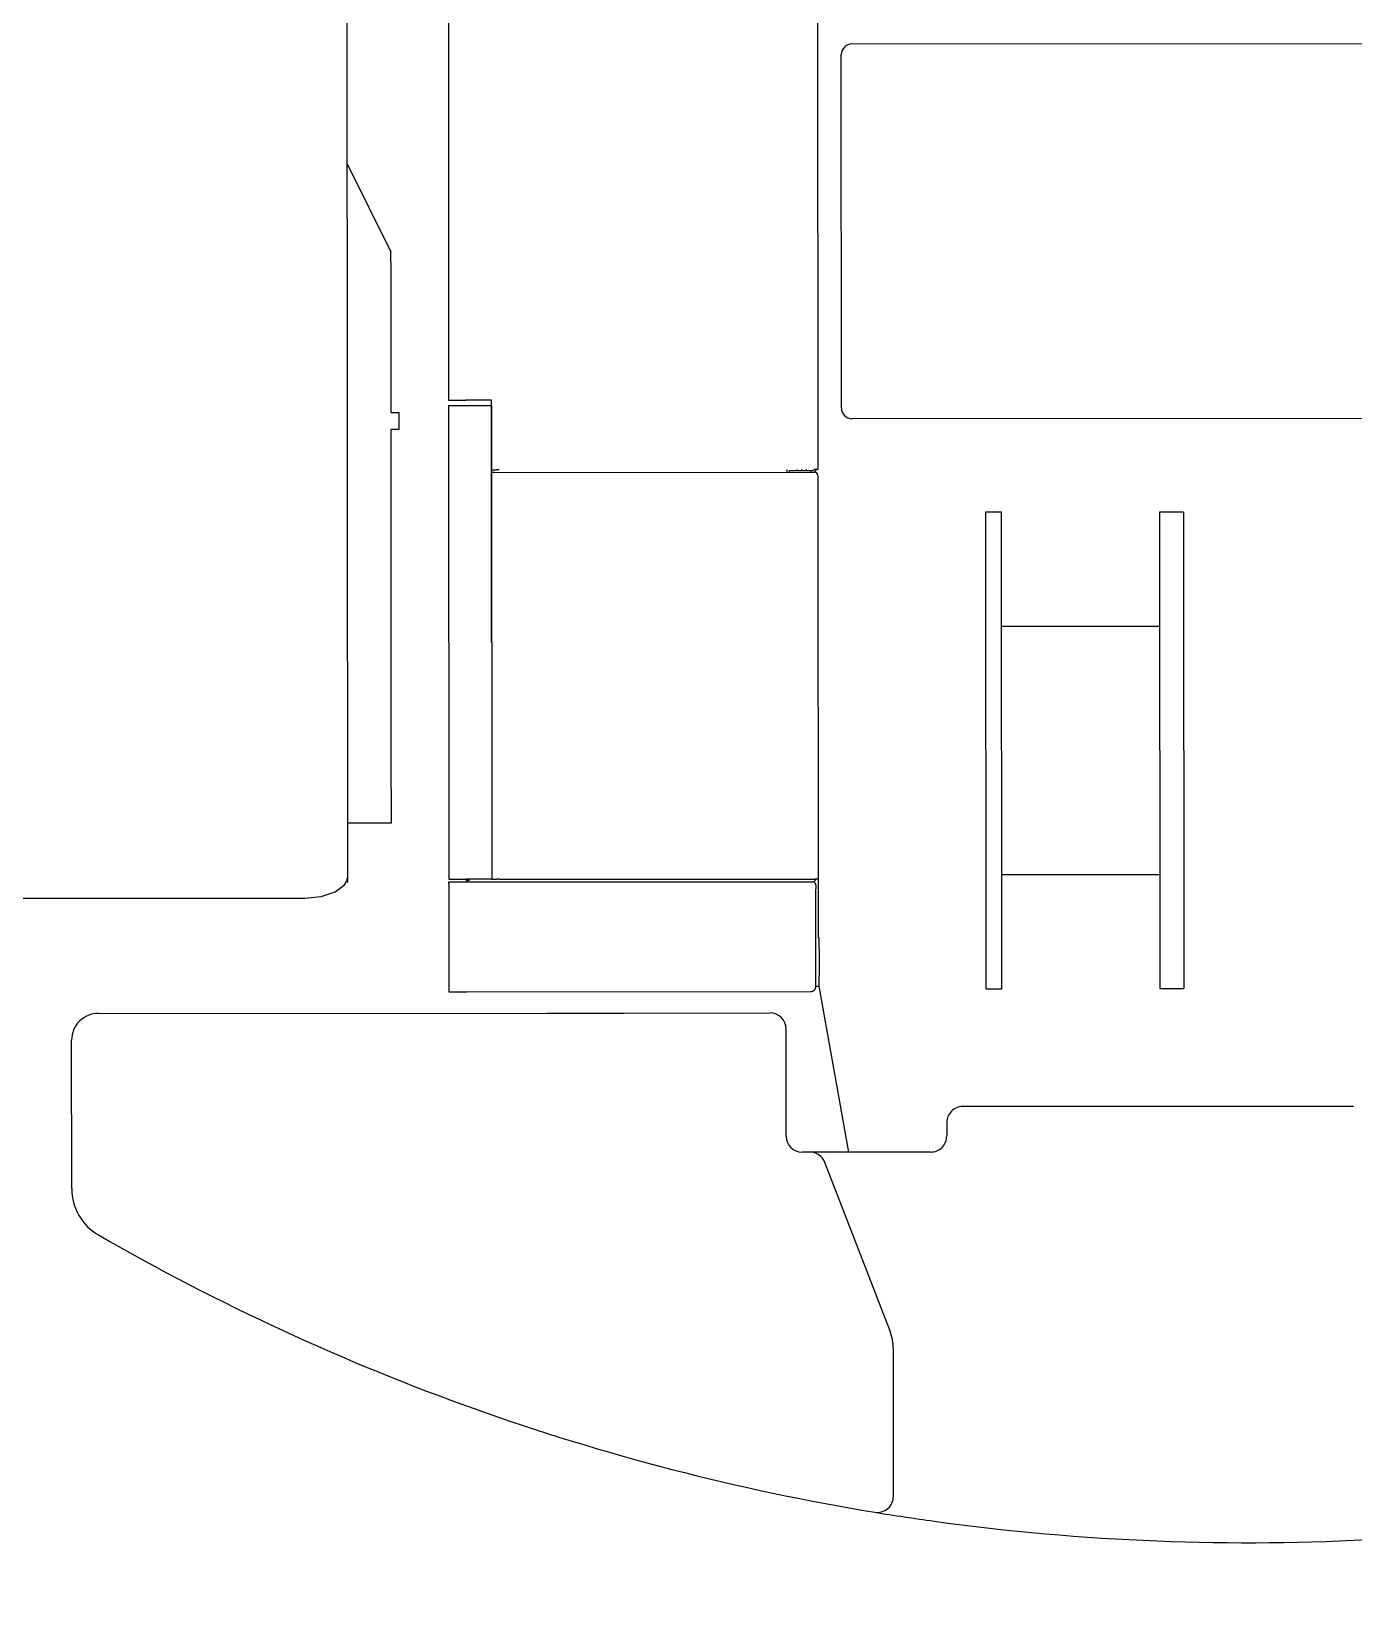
# Model space of a CAD drawing. Header units: millimetres. Extents: x -2078669 to -1085629, y -5987148 to 310365.
# Drawn here: x -1678070 to -1675600, y -658281 to -655336 of the extents above; entities that cross this region are included whole.
import ezdxf

# ---------------------------------------------------------------- set-up
doc = ezdxf.new("R2010")
doc.units = ezdxf.units.MM
doc.header["$LTSCALE"] = 500
doc.layers.add('D-BYP-STR8', color=5, linetype='Continuous', lineweight=25)
doc.layers.add('D-BYP-STRB', color=5, linetype='Continuous', lineweight=25)

msp = doc.modelspace()

# ---------------------------------------------------------------- linework, layer by layer
at = {"layer": 'D-BYP-STR8'}
msp.add_circle((-1675490.1, -653805.4), 16000, dxfattribs=at)
at = {"layer": 'D-BYP-STRB', "linetype": 'Continuous'}
for p, q in [((-1677479.2, -656925.2), (-1677482.7, -650711.4)), ((-1677291.2, -655139.3), (-1677290.7, -656024.3)), ((-1676601.2, -655140.3), (-1676600.7, -656153.9)), ((-1676537.1, -655358.9), (-1675395.1, -655358.3)), ((-1676556.7, -656038.9), (-1676557.1, -655378.9)), ((-1677480, -655582.6), (-1677398.9, -655747.4)), ((-1677398.9, -655766.4), (-1677398.9, -655747.4)), ((-1677398.9, -655766.4), (-1677398.9, -655770.9)), ((-1677398.9, -655770.9), (-1677398.7, -656034)), ((-1677398.7, -656034), (-1677398.7, -656046.7)), ((-1677398.7, -656047.4), (-1677383.7, -656047.4)), ((-1677383.7, -656047.4), (-1677383.7, -656079.4)), ((-1677290.7, -656024.3), (-1677258.4, -656024.3)), ((-1677290.7, -656034.3), (-1677210.7, -656034.3)), ((-1677290.7, -656034.3), (-1677290.2, -656919.3)), ((-1677210.7, -656024.3), (-1677258.4, -656024.3)), ((-1677210.5, -656476.8), (-1677210.7, -656024.3)), ((-1677210.7, -656034.3), (-1677210.2, -656919.3)), ((-1675394.7, -656058.3), (-1676536.7, -656058.9)), ((-1677398.7, -656079.4), (-1677398.7, -656082.2)), ((-1677383.7, -656079.4), (-1677398.7, -656079.4)), ((-1677398.7, -656082.2), (-1677398.7, -656106.3)), ((-1677398.7, -656106.3), (-1677398.4, -656630.9)), ((-1677210.7, -656154.3), (-1677201, -656154.3)), ((-1677205.6, -656159.3), (-1677210.7, -656159.3)), ((-1677205.6, -656159.3), (-1676607.1, -656158.9)), ((-1677196.5, -656154.3), (-1677201, -656154.3)), ((-1676658.9, -656154), (-1676658.9, -656159)), ((-1676653.9, -656155.8), (-1676613.9, -656155.7)), ((-1676653.9, -656159), (-1676653.9, -656155.8)), ((-1676639.2, -656155.8), (-1676639.2, -656154)), ((-1676630.7, -656155.8), (-1676630.7, -656154)), ((-1676622.2, -656155.7), (-1676622.2, -656153.9)), ((-1676613.9, -656155.7), (-1676610.3, -656155.7)), ((-1676613.9, -656155.7), (-1676613.9, -656158.9)), ((-1676600.7, -656153.9), (-1676607.1, -656153.9)), ((-1676601.5, -656162.1), (-1676601.5, -656162.1)), ((-1676600.7, -656165.3), (-1676600.2, -657028.9)), ((-1676257.6, -656233.7), (-1676287.6, -656233.8)), ((-1676287.6, -656233.8), (-1676287.1, -657123.8)), ((-1676257.1, -657123.7), (-1676257.6, -656233.7)), ((-1675962.6, -656233.6), (-1675962.1, -657123.5)), ((-1675917.6, -656233.6), (-1675962.6, -656233.6)), ((-1675917.6, -656233.6), (-1675917.1, -657123.5)), ((-1675962.5, -656446.8), (-1676257.5, -656446.9)), ((-1677398.4, -656630.9), (-1677398.4, -656685.3)), ((-1677398.4, -656685.3), (-1677398.3, -656814.2)), ((-1677398.3, -656814.2), (-1677479.3, -656814.2)), ((-1677502.7, -656942.7), (-1677485.3, -656929.7)), ((-1677485.3, -656929.7), (-1677480.8, -656922.2)), ((-1677480.8, -656922.2), (-1677479.2, -656914.4)), ((-1677479.2, -656919.7), (-1677479.2, -656919.6)), ((-1677479.2, -656919.8), (-1677479.2, -656919.7)), ((-1677479.2, -656919.9), (-1677479.2, -656919.8)), ((-1677479.2, -656920.1), (-1677479.2, -656919.9)), ((-1677479.2, -656920.2), (-1677479.2, -656920.1)), ((-1677479.2, -656920.4), (-1677479.2, -656920.2)), ((-1677479.2, -656920.6), (-1677479.2, -656920.4)), ((-1677479.2, -656920.8), (-1677479.2, -656920.6)), ((-1677479.2, -656920.9), (-1677479.2, -656920.8)), ((-1677479.2, -656921.1), (-1677479.2, -656920.9)), ((-1677479.2, -656921.3), (-1677479.2, -656921.1)), ((-1677479.2, -656921.4), (-1677479.2, -656921.3)), ((-1677479.2, -656921.6), (-1677479.2, -656921.4)), ((-1677479.2, -656921.7), (-1677479.2, -656921.6)), ((-1677479.2, -656921.8), (-1677479.2, -656921.7)), ((-1677479.2, -656921.9), (-1677479.2, -656921.8)), ((-1677479.2, -656922.8), (-1677479.2, -656922.7)), ((-1677479.2, -656923), (-1677479.2, -656922.8)), ((-1677479.2, -656922.9), (-1677479.2, -656922.8)), ((-1677479.2, -656923), (-1677479.2, -656922.9)), ((-1677479.2, -656923.1), (-1677479.2, -656923)), ((-1677479.2, -656923.2), (-1677479.2, -656923)), ((-1677479.2, -656923.2), (-1677479.2, -656923.1)), ((-1677479.2, -656923.4), (-1677479.2, -656923.2)), ((-1677479.2, -656923.3), (-1677479.2, -656923.2)), ((-1677479.2, -656923.5), (-1677479.2, -656923.3)), ((-1677479.2, -656923.6), (-1677479.2, -656923.4)), ((-1677479.2, -656923.6), (-1677479.2, -656923.5)), ((-1677479.2, -656923.7), (-1677479.2, -656923.6)), ((-1677479.2, -656923.8), (-1677479.2, -656923.6)), ((-1677479.2, -656923.9), (-1677479.2, -656923.7)), ((-1677479.2, -656924), (-1677479.2, -656923.8)), ((-1677479.2, -656924.1), (-1677479.2, -656923.9)), ((-1677479.2, -656924.2), (-1677479.2, -656924)), ((-1677479.2, -656924.3), (-1677479.2, -656924.1)), ((-1677479.2, -656924.3), (-1677479.2, -656924.2)), ((-1677479.2, -656924.4), (-1677479.2, -656924.3)), ((-1677479.2, -656924.5), (-1677479.2, -656924.3)), ((-1677479.2, -656924.6), (-1677479.2, -656924.4)), ((-1677479.2, -656924.7), (-1677479.2, -656924.5)), ((-1677479.2, -656924.7), (-1677479.2, -656924.6)), ((-1677479.2, -656924.9), (-1677479.2, -656924.7)), ((-1677479.2, -656924.8), (-1677479.2, -656924.7)), ((-1677479.2, -656924.9), (-1677479.2, -656924.8)), ((-1677479.2, -656925), (-1677479.2, -656924.9)), ((-1677479.2, -656925.1), (-1677479.2, -656924.9)), ((-1677479.2, -656925.1), (-1677479.2, -656925)), ((-1677479.2, -656925.2), (-1677479.2, -656925.1)), ((-1677290.2, -656919.3), (-1677257.9, -656919.3)), ((-1677290.2, -656927.5), (-1677290.2, -656924.3)), ((-1677290.2, -656924.3), (-1677257, -656924.3)), ((-1677290.2, -656927.5), (-1677290.1, -657129.3)), ((-1677210.2, -656919.3), (-1677257.9, -656919.3)), ((-1677257.9, -656921.1), (-1677257.7, -656921.1)), ((-1677257.7, -656921.1), (-1677257.4, -656921.1)), ((-1677257.4, -656921.1), (-1677257.1, -656921.1)), ((-1677257.1, -656921.1), (-1677256.8, -656921.1)), ((-1677257, -656924.3), (-1677218.2, -656924.3)), ((-1677256.8, -656921.1), (-1677256.5, -656921.1)), ((-1677256.5, -656921.1), (-1677256.1, -656921.1)), ((-1677256.1, -656921.1), (-1677255.7, -656921.1)), ((-1677255.7, -656921.1), (-1677255.3, -656921.1)), ((-1677255.3, -656921.1), (-1677254.9, -656921.1)), ((-1677254.9, -656921.1), (-1677254.5, -656921.1)), ((-1677254.5, -656921.1), (-1677254.1, -656921.1)), ((-1677254.1, -656921.1), (-1677253.6, -656921.1)), ((-1677253.6, -656921.1), (-1677253.3, -656921.1)), ((-1677253.3, -656921.1), (-1677252.9, -656921.1)), ((-1677252.9, -656921.1), (-1677252.6, -656921.1)), ((-1677252.6, -656921.1), (-1677252.3, -656921.1)), ((-1677252.3, -656921.1), (-1677251.6, -656921.1)), ((-1677218.2, -656924.3), (-1676619.4, -656923.9)), ((-1677210.2, -656919.3), (-1677200.6, -656919.3)), ((-1677196.1, -656919.3), (-1677200.6, -656919.3)), ((-1677196.1, -656919.3), (-1676606.6, -656918.9)), ((-1676619.4, -656923.9), (-1676610.8, -656923.9)), ((-1676600.2, -656918.9), (-1676606.6, -656918.9)), ((-1676604.4, -656930.3), (-1676604.4, -656937.1)), ((-1676257.2, -656910.5), (-1675962.2, -656910.4)), ((-1678211.2, -656954.8), (-1677559.2, -656954.5)), ((-1677559.2, -656954.5), (-1677528.6, -656951.4)), ((-1677528.6, -656951.4), (-1677502.7, -656942.7)), ((-1676604.3, -657118.9), (-1676604.4, -656937.1)), ((-1676598.2, -657028.9), (-1676600.2, -657028.9)), ((-1676598.2, -657048.9), (-1676598.2, -657028.9)), ((-1676598.2, -657048.9), (-1676598.1, -657098.9)), ((-1676598.1, -657118.9), (-1676598.1, -657098.9)), ((-1677290.1, -657129.3), (-1677256.9, -657129.3)), ((-1677256.9, -657129.3), (-1676614.3, -657128.9)), ((-1676604.3, -657118.9), (-1676598.1, -657118.9)), ((-1676599.2, -657118.9), (-1676543.7, -657428.9)), ((-1676287.1, -657123.8), (-1676257.1, -657123.7)), ((-1675962.1, -657123.5), (-1675917.1, -657123.5)), ((-1677945.1, -657169.7), (-1677107, -657169.2)), ((-1677107, -657169.2), (-1677087.6, -657169.2)), ((-1677087.6, -657169.2), (-1676982.6, -657169.1)), ((-1676982.6, -657169.1), (-1676963.2, -657169.1)), ((-1676963.2, -657169.1), (-1676690.1, -657169)), ((-1677994.9, -657497), (-1677995.1, -657219.7)), ((-1676660, -657399), (-1676660.1, -657199)), ((-1675600, -657343.4), (-1676330, -657343.8)), ((-1676360, -657373.8), (-1676360, -657398.8)), ((-1676615.6, -657428.9), (-1676630, -657429)), ((-1676615.5, -657428.9), (-1676615.6, -657428.9)), ((-1676497.6, -657428.9), (-1676615.5, -657428.9)), ((-1676390, -657428.8), (-1676497.6, -657428.9)), ((-1676466.5, -657761.5), (-1676587.6, -657448.1)), ((-1676466.5, -657761.5), (-1676466.5, -657761.5)), ((-1676459.6, -658071.9), (-1676459.7, -657797.5)), ((-1676459.7, -657797.5), (-1676459.7, -657797.5))]:
    msp.add_line(p, q, dxfattribs=at)
for centre, radius, start, end in [((-1676537.1, -655378.9), 20, 90.032, 180.032), ((-1676536.7, -656038.9), 20, 180.032, 270.032), ((-1676610.3, -656152.5), 3.2, 270.032, 334.0875), ((-1676610.3, -656152.5), 6.4, 270.032, 345.1871), ((-1676607.1, -656165.3), 6.4, 0.032, 90.032), ((-1677252.3, -656917.9), 6.4, 192.6732, 210.0086), ((-1677252.3, -656917.9), 6.4, 210.0086, 270.032), ((-1676610.8, -656917.5), 6.4, 270.032, 347.3964), ((-1676610.8, -656930.3), 6.4, 30.0629, 90.032), ((-1676610.8, -656930.3), 6.4, 0.032, 30.0629), ((-1676614.3, -657118.9), 10, 270.032, 0.032), ((-1677945.1, -657219.7), 50, 90.032, 180.032), ((-1676690.1, -657199), 30, 0.032, 90.032), ((-1676330, -657373.8), 30, 90.032, 180.032), ((-1676630, -657399), 30, 180.032, 270.032), ((-1676390, -657398.8), 30, 270.032, 0.032), ((-1676615.6, -657458.9), 30, 21.1313, 90.032), ((-1676615.5, -657458.9), 30, 21.1243, 90.032), ((-1677894.9, -657497), 100, 180.032, 240.032), ((-1675796.9, -653858.5), 4300, 240.032, 260.6647), ((-1676559.7, -657797.5), 100, 0.032, 21.1313), ((-1676489.6, -658071.9), 30, 260.6647, 0.032), ((-1675796.9, -653858.5), 4300, 260.6647, 262.1576), ((-1675796.9, -653858.5), 4300, 262.1576, 273.3213)]:
    msp.add_arc(centre, radius, start, end, dxfattribs=at)

doc.saveas('drawing.dxf')
